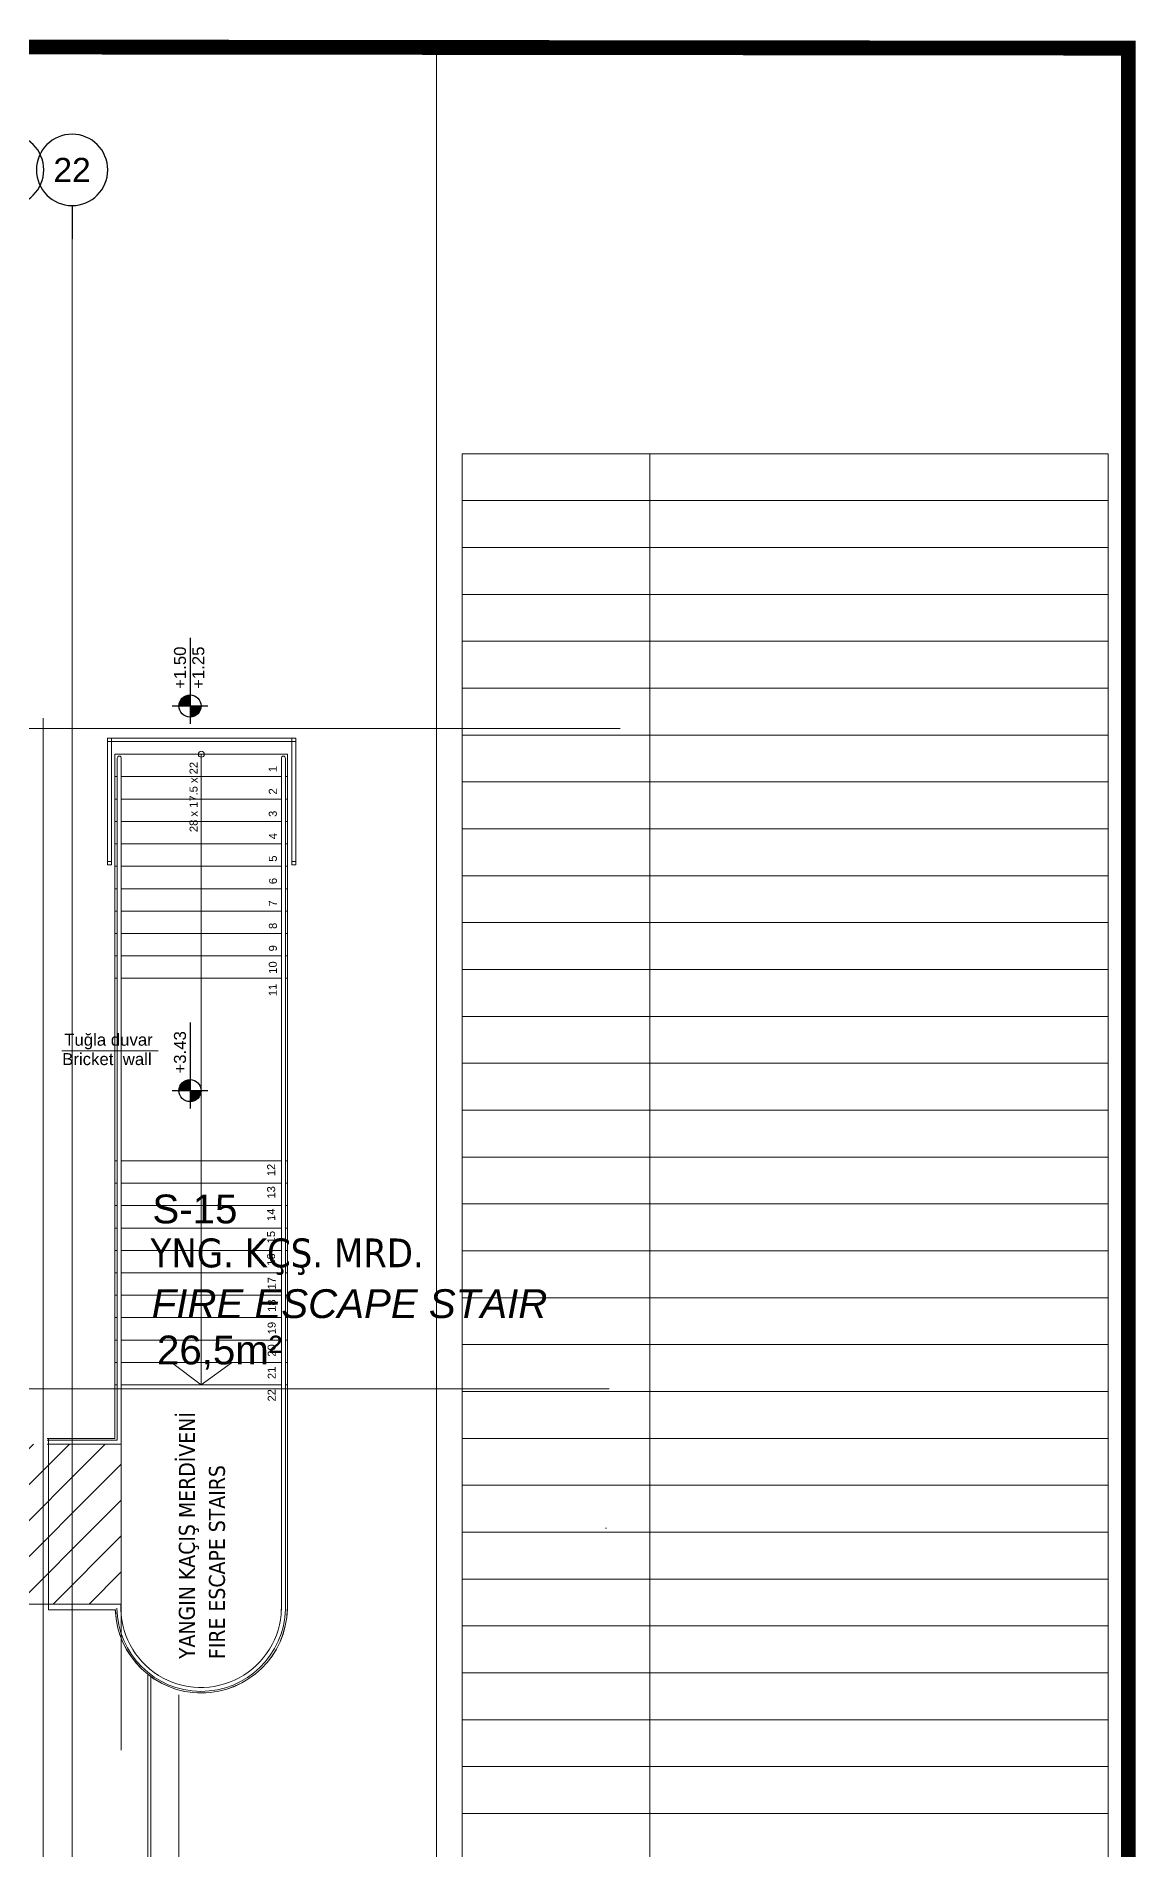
# Model space of a CAD drawing. Header units: millimetres. Extents: x -24 to 530668, y -246875 to -2983.
# Drawn here: x 267419 to 268793, y -119228 to -116962 of the extents above; entities that cross this region are included whole.
import ezdxf
from ezdxf.enums import TextEntityAlignment as Align

# ---------------------------------------------------------------- set-up
doc = ezdxf.new("R2010")
doc.units = ezdxf.units.MM
doc.layers.get('0').update_dxf_attribs({"lineweight": 20})
doc.layers.add('a_grid_label', color=9, linetype='Continuous')
doc.layers.add('a_level_plan_1_1', color=7, linetype='Continuous')
doc.layers.add('t_tarama', color=253, linetype='Continuous', lineweight=5)
doc.layers.add('ölçü', color=251, linetype='Continuous', lineweight=5)
doc.styles.get("Standard").update_dxf_attribs({"font": 'times.ttf', "height": 12})
doc.styles.add('style1', font='arial.ttf', dxfattribs={"height": 20})
doc.styles.add('txt_tur_1', font='arial.ttf', dxfattribs={"height": 1.5})
doc.styles.add('txt_tur_100', font='arial.ttf', dxfattribs={"height": 150})
doc.styles.add('türkçe', font='arial.ttf')

# ---------------------------------------------------------------- blocks, each defined once
blk = doc.blocks.new('a_level_plan')
at = {"layer": 'a_level_plan_1_1'}
h = blk.add_hatch(color=256, dxfattribs=at)
h.paths.add_polyline_path([(1.38, 0, 0.414214), (0, 1.38), (0, 0)])
h.paths.add_polyline_path([(-1.38, 0, 0.414214), (0, -1.38), (0, 0)])
for p, q in [((8.52, 0), (-2.24, 0)), ((0, 2.24), (0, -2.24))]:
    blk.add_line(p, q, dxfattribs=at)
blk.add_circle((0, 0), 1.38, dxfattribs=at)
at = {"layer": 'a_level_plan_1_1', "style": 'txt_tur_1'}
for p in [(2.13, 0.5), (2.13, -1.78)]:
    blk.add_attdef('±0.00', p, '', height=1.5, dxfattribs=at)
blk = doc.blocks.new('a_grid label')
at = {"layer": 'a_grid_label'}
blk.add_line((0, 4.14), (0, 0), dxfattribs=at)
blk.add_circle((0, 8.6), 4.46, dxfattribs=at)
at = {"layer": 'a_grid_label', "style": 'txt_tur_1'}
blk.add_attdef('A1', text='', height=3, dxfattribs=at).set_placement((0, 7.25), align=Align.CENTER)
blk = doc.blocks.new('NEW')
at = {"layer": 't_tarama'}
h = blk.add_hatch(dxfattribs=at)
h.set_pattern_fill('ANSI31', color=256, scale=10)
h.set_pattern_definition([(45, (243526.026, -129410.637), (-22.45064, 22.45064), [])])
h.paths.add_polyline_path([(270636.4, -116078.1), (271064.7, -116078.1), (271064.7, -116673.4), (272401.1, -116671.6), (272401.1, -115996), (272254.7, -115995.7), (272254.7, -115916.1), (272271.3, -115916.1), (272268.9, -115718.6), (272460.3, -115716.1), (272457.9, -115154.4), (272812.5, -115154.8), (272812.5, -115354.6), (272686.8, -115354.6), (272686.8, -116228.1), (272686.8, -116861.9), (270636.4, -116861.9)])
h = blk.add_hatch(dxfattribs=at)
h.set_pattern_fill('ANSI31', color=256, scale=10)
h.set_pattern_definition([(45, (243526.026, -129410.637), (-22.45064, 22.45064), [])])
h.paths.add_polyline_path([(270636.4, -116078.1), (271064.7, -116078.1), (271064.7, -116673.4), (272401.1, -116671.6), (272401.1, -115996), (272254.7, -115995.7), (272254.7, -115916.1), (272271.3, -115916.1), (272268.9, -115718.6), (272460.3, -115716.1), (272457.9, -115154.4), (272812.5, -115154.8), (272812.5, -115354.6), (272686.8, -115354.6), (272686.8, -116228.1), (272686.8, -116861.9), (270636.4, -116861.9)])
for p, q in [((272751, -116910.6, -17966.2), (272751, -113648.4, -17966.2)), ((270168, -114260.6, -17966.2), (273435.8, -114260.6, -17966.2)), ((272804.6, -114292.6, -17818.3), (272804.6, -115147.6, -17966.2)), ((272804.6, -114292.6, -17620.8), (273020, -114292.6, -17556.3)), ((272807.5, -114297.5, -17817.1), (272807.5, -115149.6, -17966.2)), ((272812.5, -114297.5, -17817.1), (272812.5, -115154.6, -17966.2)), ((272912.3, -114292.6, -17588.5), (272912.5, -115080.6, -17965.6)), ((273012.5, -114297.5, -17752.7), (273012.5, -115362, -17900.3)), ((273017.5, -114297.5, -17752.7), (273017.6, -115361.9, -17901.6)), ((273020, -114292.6, -17820.6), (273020, -115361.5, -17967.2)), ((272804.6, -114320.6, -17685.4), (272807.5, -114320.6, -17684.6)), ((272812.5, -114320.6, -17683.1), (273012.5, -114320.6, -17623.2)), ((273017.5, -114320.6, -17621.7), (273020, -114320.6, -17621)), ((272804.6, -114348.6, -17750), (272807.5, -114348.6, -17749.2)), ((272812.5, -114348.6, -17747.7), (273012.5, -114348.6, -17687.8)), ((273017.5, -114348.6, -17686.3), (273020, -114348.6, -17685.6)), ((272804.6, -114376.6, -17814.7), (272807.5, -114376.6, -17813.8)), ((272812.5, -114376.6, -17812.3), (273012.5, -114376.6, -17752.5)), ((273017.5, -114376.6, -17751), (273020, -114376.6, -17750.2)), ((272804.6, -114404.6, -17814.6), (272807.5, -114404.6, -17814.7)), ((272812.5, -114404.6, -17814.7), (273012.5, -114404.6, -17817.1)), ((273017.5, -114404.6, -17817.2), (273020, -114404.6, -17817.2)), ((272804.6, -114432.6, -17814.6), (272807.5, -114432.6, -17814.7)), ((272812.5, -114432.6, -17814.7), (273012.5, -114432.6, -17817.1)), ((273017.5, -114432.6, -17817.2), (273020, -114432.6, -17817.2)), ((272804.6, -114460.6, -17814.6), (272807.5, -114460.6, -17814.7)), ((272812.5, -114460.6, -17814.7), (273012.5, -114460.6, -17817.1)), ((273017.5, -114460.6, -17817.2), (273020, -114460.6, -17817.2)), ((272804.6, -114488.6, -17814.6), (272807.5, -114488.6, -17814.7)), ((272812.5, -114488.6, -17814.7), (273012.5, -114488.6, -17817.1)), ((273017.5, -114488.6, -17817.2), (273020, -114488.6, -17817.2)), ((272804.6, -114516.6, -17814.6), (272807.5, -114516.6, -17814.7)), ((272812.5, -114516.6, -17814.7), (273012.5, -114516.6, -17817.1)), ((273017.5, -114516.6, -17817.2), (273020, -114516.6, -17817.2)), ((272804.6, -114544.6, -17814.6), (272807.5, -114544.6, -17814.7)), ((272812.5, -114544.6, -17814.7), (273012.5, -114544.6, -17817.1)), ((273017.5, -114544.6, -17817.2), (273020, -114544.6, -17817.2)), ((272804.6, -114572.6, -17814.6), (272807.5, -114572.6, -17814.7)), ((272812.5, -114572.6, -17814.7), (273012.5, -114572.6, -17817.1)), ((273017.5, -114572.6, -17817.2), (273020, -114572.6, -17817.2)), ((272738.2, -114663.1, -17966.2), (272858.7, -114663.1, -17966.2)), ((272804.7, -114800.6, -17966.2), (272807.5, -114800.6, -17966.2)), ((272812.5, -114800.6, -17966.3), (273012.5, -114800.6, -17968.6)), ((273017.5, -114800.6, -17968.7), (273020, -114800.6, -17968.7)), ((272804.7, -114828.6, -17966.2), (272807.5, -114828.6, -17966.2)), ((272812.5, -114828.6, -17966.3), (273012.5, -114828.6, -17968.6)), ((273017.5, -114828.6, -17968.7), (273020, -114828.6, -17968.7)), ((272804.7, -114856.6, -17966.2), (272807.5, -114856.6, -17966.2)), ((272812.5, -114856.6, -17966.3), (273012.5, -114856.6, -17968.6)), ((273017.5, -114856.6, -17968.7), (273020, -114856.6, -17968.7)), ((272804.7, -114884.6, -17966.2), (272807.5, -114884.6, -17966.2)), ((272812.5, -114884.6, -17966.3), (273012.5, -114884.6, -17968.6)), ((273017.5, -114884.6, -17968.7), (273020, -114884.6, -17968.7)), ((272804.7, -114912.6, -17966.2), (272807.5, -114912.6, -17966.2)), ((272812.5, -114912.6, -17966.3), (273012.5, -114912.6, -17968.6)), ((273017.5, -114912.6, -17968.7), (273020, -114912.6, -17968.7)), ((272804.7, -114940.6, -17966.2), (272807.5, -114940.6, -17966.2)), ((272812.5, -114940.6, -17966.3), (273012.5, -114940.6, -17968.6)), ((273017.5, -114940.6, -17968.7), (273020, -114940.6, -17968.7)), ((272804.6, -114968.6, -17966.2), (272807.5, -114968.6, -17966.2)), ((272812.5, -114968.6, -17966.3), (273012.5, -114968.6, -17968.6)), ((273017.5, -114968.6, -17968.7), (273020, -114968.6, -17968.7)), ((272804.8, -114996.6, -17966.2), (272807.5, -114996.6, -17965.4)), ((272812.5, -114996.6, -17963.9), (273012.5, -114996.6, -17904)), ((273017.5, -114996.6, -17902.5), (273020, -114996.6, -17901.7)), ((272804.7, -115024.6, -17966.2), (272807.5, -115024.6, -17966.2)), ((272812.5, -115024.6, -17966.3), (273012.5, -115024.6, -17968.6)), ((273017.5, -115024.6, -17968.7), (273020, -115024.6, -17968.7)), ((272804.6, -115052.6, -17966.2), (272807.5, -115052.6, -17966.2)), ((272812.5, -115052.6, -17966.3), (273012.5, -115052.6, -17968.6)), ((272912.3, -115080.6, -17981.4), (272875.1, -115052.6, -17981.4)), ((272912.3, -115080.6, -17981.4), (272950.1, -115052.9, -17998.3)), ((273017.5, -115052.6, -17968.7), (273020, -115052.6, -17968.7)), ((270154.6, -115085.6, -17966.2), (273422.4, -115085.6, -17966.2)), ((272804.6, -115080.6, -17966.2), (272807.5, -115080.6, -17966.2)), ((272812.5, -115080.6, -17966.3), (273012.5, -115080.6, -17968.6)), ((273017.5, -115080.6, -17968.7), (273020, -115080.6, -17968.7)), ((272720, -115147.6, -17966.2), (272804.6, -115147.6, -17966.2)), ((272812.5, -115154.6, -17966.2), (272812.5, -115536.9, -17966.2)), ((272686.8, -115354.6, -17965.5), (272811.8, -115354.6, -17967.5)), ((272686.8, -115354.6, 0.6), (272811.8, -115354.6, -1.3)), ((272845.5, -115442.2, -17966.2), (272845.5, -116910.6, -17966.2)), ((272849.5, -115445.2, -17966.2), (272849.5, -116910.6, -17966.2)), ((272884.3, -116910.6, -17966.3), (272884.3, -115467.9, -17967.5))]:
    blk.add_line(p, q, dxfattribs=at)
for points, elevation in [([(272715, -116890.1), (272715, -114247.5)], -17966.8), ([(272795.3, -114276.6), (272795.3, -114426.6)], -17606.9), ([(272800.3, -114276.6), (272800.3, -114426.6)], -17606.8), ([(273025.6, -114276.6), (273025.6, -114426.6)], -17604.1), ([(273030.6, -114276.6), (273030.6, -114426.6)], -17604), ([(272800.3, -114426.6), (272795.3, -114426.6)], -17606.8), ([(273030.6, -114426.6), (273025.6, -114426.6)], -17604), ([(272807.5, -115149.6), (272720, -115149.6)], -17966.2), ([(272812.5, -115154.6), (272720, -115154.6)], -17966.2)]:
    blk.add_lwpolyline(points, dxfattribs=dict(at, elevation=elevation))
at = {"layer": 't_tarama', "extrusion": (-0.012274, 6.86083e-16, 0.999925), "elevation": -20954}
for points in [[(272563.6, -114272.6), (272563.6, -114276.6), (272558.6, -114276.6), (272558.6, -114272.6)], [(272793.9, -114272.6), (272793.9, -114276.6), (272788.9, -114276.6), (272788.9, -114272.6)], [(272563.6, -114426.6), (272563.6, -114430.6), (272558.6, -114430.6), (272558.6, -114426.6)], [(272793.9, -114426.6), (272793.9, -114430.6), (272788.9, -114430.6), (272788.9, -114426.6)]]:
    blk.add_lwpolyline(points, close=True, dxfattribs=at)
at = {"layer": 't_tarama', "extrusion": (-0.012274, 1.76617e-15, 0.999925), "elevation": -20954}
for points in [[(272563.6, -114272.6), (272788.9, -114272.6)], [(272563.6, -114276.6), (272788.9, -114276.6)]]:
    blk.add_lwpolyline(points, dxfattribs=at)
at = {"layer": 't_tarama', "elevation": 0}
blk.add_lwpolyline([(272721.7, -115361.6), (272805, -115361.6, 0.972089), (273020, -115360.7), (273020, -114292.6), (272804.6, -114292.6), (272804.6, -115147.6), (272721.7, -115147.6)], format="xyb", close=True, dxfattribs=at)
at = {"layer": 't_tarama'}
blk.add_circle((272912.5, -114292.6, -17588.5), 3.7, dxfattribs=at)
for centre, radius, start, end in [((272810, -114297.5, -17817.1), 2.5, 0, 179.9762), ((273015, -114297.5, -17752.7), 2.5, 0, 179.9762), ((273004.7, -115361.6, -17967.5), 200, 179.4212, 179.427), ((272912.5, -115358.1, -17967.3), 107.5, 181.8683, 358.6249), ((272912.2, -115361.3, -17835.4), 105.4, 179.6514, 179.6689), ((272912.3, -115358.3, -17704.6), 105.3, 180.7196, 358.7068), ((272912.1, -115358.3, -17968.8), 100.4, 177.9203, 358.6084)]:
    blk.add_arc(centre, radius, start, end, dxfattribs=at)
ref = blk.add_blockref('a_grid label', (272671, -113648.4, -17966.2), dxfattribs=dict(at, xscale=-9.99999999999418, yscale=9.99999999999418, zscale=10))
ref.add_attrib('A1', '21', dxfattribs={"layer": 'a_grid_label', "height": 30, "style": 'txt_tur_1'}).set_placement((272671, -113577.4, -17966.2), align=Align.CENTER)
ref = blk.add_blockref('a_grid label', (272751, -113648.4, -17966.2), dxfattribs=dict(at, xscale=-9.99999999999418, yscale=9.99999999999418, zscale=10))
ref.add_attrib('A1', '22', dxfattribs={"layer": 'a_grid_label', "height": 30, "style": 'txt_tur_1'}).set_placement((272751, -113577.4, -17966.2), align=Align.CENTER)
ref = blk.add_blockref('a_level_plan', (272898.4, -114232.3, -17966.2), dxfattribs=dict(at, xscale=10, yscale=10, zscale=10, rotation=90))
ref.add_attrib('±0.00', '+1.50', (272893.3, -114211, -17966.2), dxfattribs={"layer": 'a_level_plan_1_1', "height": 15, "rotation": 90, "style": 'txt_tur_1'})
ref.add_attrib('±0.00', '+1.25', (272916.2, -114211, -17966.2), dxfattribs={"layer": 'a_level_plan_1_1', "height": 15, "rotation": 90, "style": 'txt_tur_1'})
ref = blk.add_blockref('a_level_plan', (272898.4, -114712.9, -17966.2), dxfattribs=dict(at, xscale=10, yscale=10, zscale=10, rotation=90))
ref.add_attrib('±0.00', '+3.43', (272893.3, -114691.6, -17966.2), dxfattribs={"layer": 'a_level_plan_1_1', "height": 15, "rotation": 90, "style": 'txt_tur_1'})
for s, rotation, style, p in [('28 x 17.5 x 22', 90, 'txt_tur_100', (272907.8, -114389.9, -17717.8)), ('1', 91.2528, 'style1', (273006.9, -114314.8, -17966.2)), ('2', 91.2528, 'style1', (273006.9, -114342.8, -17966.2)), ('3', 91.2528, 'style1', (273006.9, -114370.8, -17966.2)), ('4', 91.2528, 'style1', (273007, -114398.8, -17966.2)), ('5', 91.2528, 'style1', (273007, -114426.8, -17966.2)), ('6', 91.2528, 'style1', (273007.1, -114454.8, -17966.2)), ('7', 91.2528, 'style1', (273007, -114482.8, -17966.2)), ('8', 91.2528, 'style1', (273007, -114510.8, -17966.2)), ('9', 91.2528, 'style1', (273007, -114538.8, -17966.2)), ('10', 91.2528, 'style1', (273007, -114566.8, -17966.2)), ('11', 91.2528, 'style1', (273006.9, -114594.8, -17966.2)), ('12', 91.2528, 'style1', (273005, -114819.7, -17989.4)), ('13', 91.2528, 'style1', (273005, -114847.7, -17989.4)), ('14', 91.2528, 'style1', (273004.9, -114875.7, -17989.4)), ('15', 91.2528, 'style1', (273004.9, -114903.7, -17989.4)), ('16', 91.2528, 'style1', (273004.9, -114931.7, -17989.4)), ('17', 91.2528, 'style1', (273005.7, -114961.3, -17966.2)), ('18', 91.2528, 'style1', (273005.7, -114989.3, -17966.2)), ('19', 91.2528, 'style1', (273005.7, -115017.3, -17966.2)), ('20', 91.2528, 'style1', (273005.6, -115045.3, -17966.2)), ('21', 91.2528, 'style1', (273005.6, -115073.3, -17966.2)), ('22', 91.2528, 'style1', (273005.6, -115101.3, -17966.2))]:
    blk.add_text(s, height=10, rotation=rotation, dxfattribs=dict(at, style=style)).set_placement(p)
at = {"layer": 't_tarama', "style": 'türkçe'}
for s, p in [('S-15', (272851.4, -114878.8, -10779.7)), ('26,5m²', (272857.1, -115055, -10779.7))]:
    blk.add_text(s, height=36, dxfattribs=at).set_placement(p)
at = {"layer": 't_tarama', "char_height": 15, "width": 566.988, "attachment_point": 3, "rotation": 0.0129, "style": 'txt_tur_100'}
for s, insert in [('Tu{\\fArial|b0|i0|c162|p34;ğla} duvar', (272851.8, -114641.8, -17966.2)), ('Bricket  wall', (272850.4, -114666, -17966.2))]:
    blk.add_mtext(s, dxfattribs=dict(at, insert=insert))
at = {"layer": 't_tarama', "char_height": 36, "width": 1839.878, "attachment_point": 1, "style": 'türkçe'}
for s, insert in [('{\\fTahoma|b0|i0|c162|p34;YNG. KÇŞ. MRD.}', (272849.1, -114897.7, -10779.7)), ('{\\fArial|b0|i1|c162|p34;FIRE ESCAPE STAIR}', (272850.4, -114961.1, -10779.7))]:
    blk.add_mtext(s, dxfattribs=dict(at, insert=insert))
at = {"layer": 't_tarama', "char_height": 20, "width": 672.52, "attachment_point": 1, "rotation": 90}
for s, insert in [('{\\fTahoma|b0|i0|c162|p34;YANGIN KAÇIŞ MERDİVENİ}', (272884.4, -115423.2, -17966.2)), ('{\\fTahoma|b0|i0|c162|p34;FIRE ESCAPE STAIRS}', (272922, -115423.2, -17966.2))]:
    blk.add_mtext(s, dxfattribs=dict(at, insert=insert))
at = {"layer": 't_tarama', "style": 'txt_tur_1'}
for tag, p in [('19S', (270127.4, -114276.1, -17966.2)), ('20T', (270114, -115101.1, -17966.2)), ('21U', (270114, -116087.1, -17966.2)), ('22V', (270114, -116926.1, -17966.2))]:
    blk.add_attdef(tag, text='', height=30, dxfattribs=at).set_placement(p, align=Align.CENTER)

msp = doc.modelspace()

# ---------------------------------------------------------------- linework, layer by layer
at = {"color": 252}
for p, q in [((267919.787, -116977.279), (267919.787, -120757.625)), ((268784.252, -116977.279), (268784.252, -120757.625))]:
    msp.add_line(p, q, dxfattribs=at)
at = {"color": 250}
for p, q in [((268186.357, -117483.988), (268186.357, -119478.731)), ((267951.833, -117542.583), (268759.05, -117542.583)), ((267951.833, -117601.178), (268759.05, -117601.178)), ((267951.833, -117659.773), (268759.05, -117659.773)), ((267951.833, -117718.368), (268759.05, -117718.368)), ((267951.833, -117776.963), (268759.05, -117776.963)), ((267951.833, -117835.558), (268759.05, -117835.558)), ((267951.833, -117894.153), (268759.05, -117894.153)), ((267951.833, -117952.748), (268759.05, -117952.748)), ((267951.833, -118011.343), (268759.05, -118011.343)), ((267951.833, -118069.938), (268759.05, -118069.938)), ((267951.833, -118128.533), (268759.05, -118128.533)), ((267951.833, -118187.128), (268759.05, -118187.128)), ((267951.833, -118245.723), (268759.05, -118245.723)), ((267951.833, -118304.318), (268759.05, -118304.318)), ((267951.833, -118362.912), (268759.05, -118362.912)), ((267951.833, -118421.507), (268759.05, -118421.507)), ((267951.833, -118480.102), (268759.05, -118480.102)), ((267951.833, -118538.697), (268759.05, -118538.697)), ((267951.833, -118597.292), (268759.05, -118597.292)), ((267951.833, -118655.887), (268759.05, -118655.887)), ((267951.833, -118714.482), (268759.05, -118714.482)), ((267951.833, -118773.077), (268759.05, -118773.077)), ((267951.833, -118831.672), (268759.05, -118831.672)), ((267951.833, -118890.267), (268759.05, -118890.267)), ((267951.833, -118948.862), (268759.05, -118948.862)), ((267951.833, -119007.457), (268759.05, -119007.457)), ((267951.833, -119066.052), (268759.05, -119066.052)), ((267951.833, -119124.647), (268759.05, -119124.647)), ((267951.833, -119183.242), (268759.05, -119183.242))]:
    msp.add_line(p, q, dxfattribs=at)
at = {"color": 252, "const_width": 18.492}
msp.add_lwpolyline([(263386.94, -120795.106), (263386.94, -116971.666), (268784.252, -116977.279), (268784.252, -120800.72)], close=True, dxfattribs=at)
at = {"color": 250}
for points in [[(267951.833, -117483.988), (268759.05, -117483.988)], [(267951.833, -117483.988), (267951.833, -119688.01), (268759.05, -119688.01), (268759.05, -117483.988)]]:
    msp.add_lwpolyline(points, dxfattribs=at)
at = {"layer": 'ölçü', "elevation": 0}
msp.add_lwpolyline([(268131.026, -118826.861), (268132.026, -118826.861)], dxfattribs=at)

# ---------------------------------------------------------------- block references
at = {"layer": 'ölçü', "color": 2}
msp.add_blockref('NEW', (-5286.767, -3566.99, 0.261), dxfattribs=at)

doc.saveas('drawing.dxf')
